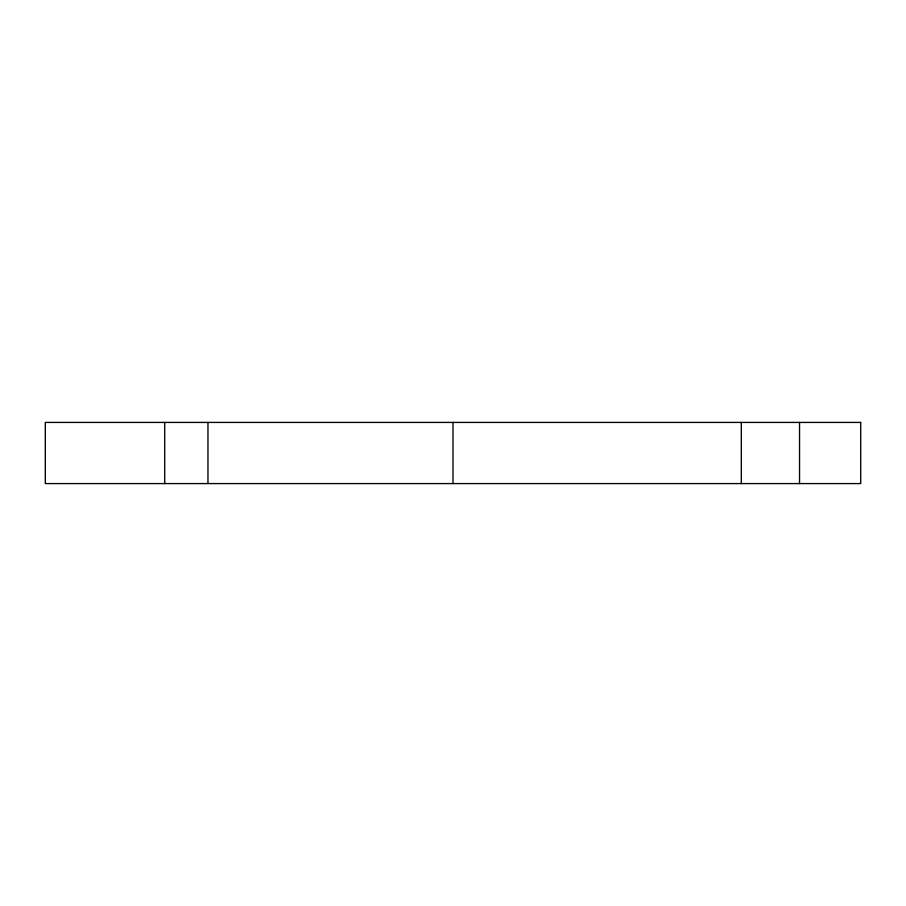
<?xml version="1.0" encoding="UTF-8"?>
<svg xmlns="http://www.w3.org/2000/svg" width="906" height="906" viewBox="0 0 906 906"><rect width="100%" height="100%" fill="white"/><g stroke="black" fill="none" stroke-linecap="round" stroke-linejoin="round"><path stroke-width="1.36" d="M799.545 422.423L799.545 483.578M741.289 422.423L741.289 483.578M453 422.423L453 483.578M207.961 422.423L207.961 483.578M164.711 422.423L164.711 483.578M860.7 422.423L45.3 422.423L45.3 483.578L860.7 483.578L860.7 422.423"/></g></svg>
